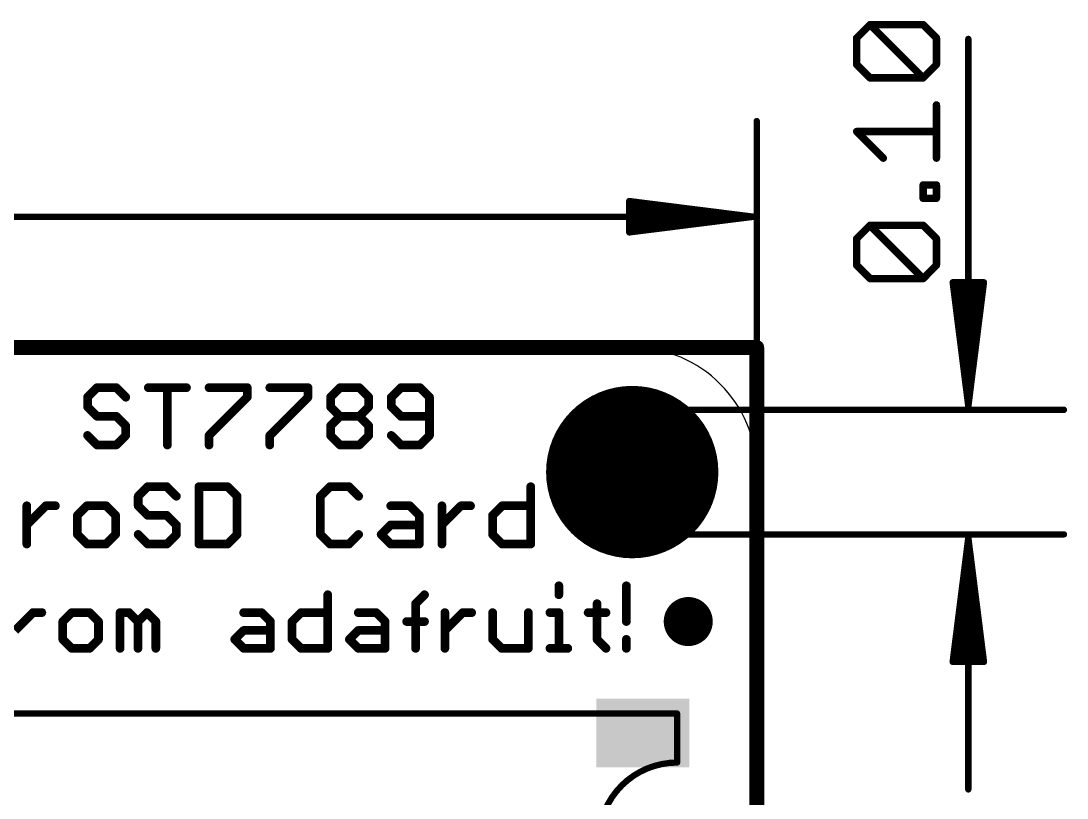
# Model space of a CAD drawing. Extents: x -8.3 to 43.2, y -5.3 to 37.1.
# Drawn here: x 21.82 to 43.16, y 21.29 to 37.14 of the extents above; entities that cross this region are included whole.
import ezdxf

# ---------------------------------------------------------------- set-up
doc = ezdxf.new("R2010")
doc.units = 0
for name, color, linetype in [('1', 12, 'CONTINUOUS'), ('16', 5, 'CONTINUOUS'), ('17', 110, 'CONTINUOUS'), ('20', 53, 'CONTINUOUS'), ('21', 40, 'CONTINUOUS'), ('47', 253, 'CONTINUOUS')]:
    doc.layers.add(name, color=color, linetype=linetype)

# ---------------------------------------------------------------- blocks, each defined once
blk = doc.blocks.new('RECT')
blk.add_solid([(-0.5, -0.5), (0.5, -0.5), (-0.5, 0.5), (0.5, 0.5)])
blk = doc.blocks.new('PIE')
at = {"const_width": 0.5}
blk.add_lwpolyline([(0, -0.25, 1), (0, 0.25, 1), (0, -0.25)], format="xyb", dxfattribs=at)
blk = doc.blocks.new('ROUNDP')
at = {"const_width": 0.5}
blk.add_lwpolyline([(0, -0.25, 1), (0, 0.25, 1), (0, -0.25)], format="xyb", dxfattribs=at)

msp = doc.modelspace()

# ---------------------------------------------------------------- linework, layer by layer
at = {"layer": '1', "const_width": 0.3048}
for points in [[(0.127, 30.48), (36.83, 30.48)], [(36.83, 30.48), (36.83, 0)]]:
    msp.add_lwpolyline(points, dxfattribs=at)
at = {"layer": '1', "const_width": 0.1524}
for points in [[(36.9062, 30.48, 1), (36.7538, 30.48)], [(36.83, 30.4038, 1), (36.83, 30.5562)]]:
    msp.add_lwpolyline(points, format="xyb", dxfattribs=at)
at = {"layer": '16', "const_width": 0.3048}
for points in [[(0.127, 30.48), (36.83, 30.48)], [(36.83, 30.48), (36.83, 0)]]:
    msp.add_lwpolyline(points, dxfattribs=at)
at = {"layer": '16', "const_width": 0.1524}
for points in [[(36.9062, 30.48, 1), (36.7538, 30.48)], [(36.83, 30.4038, 1), (36.83, 30.5562)]]:
    msp.add_lwpolyline(points, format="xyb", dxfattribs=at)
at = {"layer": '20'}
for p, q in [((34.29, 30.48), (2.54, 30.48)), ((36.83, 2.54), (36.83, 27.94))]:
    msp.add_line(p, q, dxfattribs=at)
msp.add_arc((34.29, 27.94), 2.54, 0, 90, dxfattribs=at)
at = {"layer": '21'}
for points, const_width in [([(23.3709, 29.6618), (23.176, 29.4669)], 0.1778), ([(23.7607, 29.6618), (23.3709, 29.6618)], 0.1778), ([(23.9556, 29.4669), (23.7607, 29.6618)], 0.1778), ([(24.4155, 29.6618), (25.1951, 29.6618)], 0.1778), ([(24.8053, 28.4925), (24.8053, 29.6618)], 0.1778), ([(25.6551, 29.6618), (26.4347, 29.6618)], 0.1778), ([(26.4347, 29.6618), (26.4347, 29.4669)], 0.1778), ([(26.8946, 29.6618), (27.6742, 29.6618)], 0.1778), ([(27.6742, 29.6618), (27.6742, 29.4669)], 0.1778), ([(28.1342, 29.4669), (28.3291, 29.6618)], 0.1778), ([(28.3291, 29.6618), (28.7189, 29.6618)], 0.1778), ([(28.7189, 29.6618), (28.9138, 29.4669)], 0.1778), ([(29.5687, 29.6618), (29.3738, 29.4669)], 0.1778), ([(29.9585, 29.6618), (29.5687, 29.6618)], 0.1778), ([(30.1534, 29.4669), (29.9585, 29.6618)], 0.1778), ([(23.176, 29.4669), (23.176, 29.272)], 0.1778), ([(26.4347, 29.4669), (25.6551, 28.6873)], 0.1778), ([(27.6742, 29.4669), (26.8946, 28.6873)], 0.1778), ([(28.1342, 29.272), (28.1342, 29.4669)], 0.1778), ([(28.9138, 29.4669), (28.9138, 29.272)], 0.1778), ([(29.3738, 29.4669), (29.3738, 29.272)], 0.1778), ([(30.1534, 28.6873), (30.1534, 29.4669)], 0.1778), ([(23.176, 29.272), (23.3709, 29.0771)], 0.1778), ([(28.3291, 29.0771), (28.1342, 29.272)], 0.1778), ([(28.9138, 29.272), (28.7189, 29.0771)], 0.1778), ([(29.3738, 29.272), (29.5687, 29.0771)], 0.1778), ([(23.3709, 29.0771), (23.7607, 29.0771)], 0.1778), ([(23.7607, 29.0771), (23.9556, 28.8822)], 0.1778), ([(28.1342, 28.8822), (28.3291, 29.0771)], 0.1778), ([(28.3291, 29.0771), (28.7189, 29.0771)], 0.1778), ([(28.7189, 29.0771), (28.9138, 28.8822)], 0.1778), ([(29.5687, 29.0771), (30.1534, 29.0771)], 0.1778), ([(23.9556, 28.8822), (23.9556, 28.6873)], 0.1778), ([(28.1342, 28.6873), (28.1342, 28.8822)], 0.1778), ([(28.9138, 28.8822), (28.9138, 28.6873)], 0.1778), ([(23.3709, 28.4925), (23.176, 28.6873)], 0.1778), ([(23.9556, 28.6873), (23.7607, 28.4925)], 0.1778), ([(25.6551, 28.6873), (25.6551, 28.4925)], 0.1778), ([(26.8946, 28.6873), (26.8946, 28.4925)], 0.1778), ([(28.3291, 28.4925), (28.1342, 28.6873)], 0.1778), ([(28.9138, 28.6873), (28.7189, 28.4925)], 0.1778), ([(29.3738, 28.6873), (29.5687, 28.4925)], 0.1778), ([(29.9585, 28.4925), (30.1534, 28.6873)], 0.1778), ([(23.7607, 28.4925), (23.3709, 28.4925)], 0.1778), ([(28.7189, 28.4925), (28.3291, 28.4925)], 0.1778), ([(29.5687, 28.4925), (29.9585, 28.4925)], 0.1778), ([(24.4038, 27.6425), (24.2089, 27.4476)], 0.1778), ([(24.7936, 27.6425), (24.4038, 27.6425)], 0.1778), ([(24.9885, 27.4476), (24.7936, 27.6425)], 0.1778), ([(25.4485, 27.6425), (25.4485, 26.4732)], 0.1778), ([(26.0332, 27.6425), (25.4485, 27.6425)], 0.1778), ([(26.2281, 27.4476), (26.0332, 27.6425)], 0.1778), ([(28.1225, 27.6425), (27.9276, 27.4476)], 0.1778), ([(28.5123, 27.6425), (28.1225, 27.6425)], 0.1778), ([(28.7072, 27.4476), (28.5123, 27.6425)], 0.1778), ([(32.2193, 27.6425), (32.2193, 26.4732)], 0.1778), ([(21.9364, 26.4732), (21.9364, 27.2527)], 0.1778), ([(21.9364, 26.8629), (22.3262, 27.2527)], 0.1778), ([(22.3262, 27.2527), (22.5211, 27.2527)], 0.1778), ([(23.1643, 27.2527), (22.9694, 27.0578)], 0.1778), ([(23.5541, 27.2527), (23.1643, 27.2527)], 0.1778), ([(23.749, 27.0578), (23.5541, 27.2527)], 0.1778), ([(24.2089, 27.4476), (24.2089, 27.2527)], 0.1778), ([(24.2089, 27.2527), (24.4038, 27.0578)], 0.1778), ([(26.2281, 26.668), (26.2281, 27.4476)], 0.1778), ([(27.9276, 27.4476), (27.9276, 26.668)], 0.1778), ([(29.3621, 27.2527), (29.7519, 27.2527)], 0.1778), ([(29.7519, 27.2527), (29.9468, 27.0578)], 0.1778), ([(30.4067, 26.4732), (30.4067, 27.2527)], 0.1778), ([(30.4067, 26.8629), (30.7965, 27.2527)], 0.1778), ([(30.7965, 27.2527), (30.9914, 27.2527)], 0.1778), ([(31.4397, 27.0578), (31.6346, 27.2527)], 0.1778), ([(31.6346, 27.2527), (32.2193, 27.2527)], 0.1778), ([(22.9694, 27.0578), (22.9694, 26.668)], 0.1778), ([(23.749, 26.668), (23.749, 27.0578)], 0.1778), ([(24.4038, 27.0578), (24.7936, 27.0578)], 0.1778), ([(24.7936, 27.0578), (24.9885, 26.8629)], 0.1778), ([(29.9468, 27.0578), (29.9468, 26.4732)], 0.1778), ([(31.4397, 26.668), (31.4397, 27.0578)], 0.1778), ([(24.9885, 26.8629), (24.9885, 26.668)], 0.1778), ([(29.1672, 26.668), (29.3621, 26.8629)], 0.1778), ([(29.3621, 26.8629), (29.9468, 26.8629)], 0.1778), ([(22.9694, 26.668), (23.1643, 26.4732)], 0.1778), ([(23.5541, 26.4732), (23.749, 26.668)], 0.1778), ([(24.4038, 26.4732), (24.2089, 26.668)], 0.1778), ([(24.9885, 26.668), (24.7936, 26.4732)], 0.1778), ([(26.0332, 26.4732), (26.2281, 26.668)], 0.1778), ([(27.9276, 26.668), (28.1225, 26.4732)], 0.1778), ([(28.5123, 26.4732), (28.7072, 26.668)], 0.1778), ([(29.3621, 26.4732), (29.1672, 26.668)], 0.1778), ([(31.6346, 26.4732), (31.4397, 26.668)], 0.1778), ([(23.1643, 26.4732), (23.5541, 26.4732)], 0.1778), ([(24.7936, 26.4732), (24.4038, 26.4732)], 0.1778), ([(25.4485, 26.4732), (26.0332, 26.4732)], 0.1778), ([(28.1225, 26.4732), (28.5123, 26.4732)], 0.1778), ([(29.9468, 26.4732), (29.3621, 26.4732)], 0.1778), ([(32.2193, 26.4732), (31.6346, 26.4732)], 0.1778), ([(32.7931, 25.6212), (32.7931, 25.439)], 0.1778), ([(34.1701, 25.6212), (34.1701, 24.8925)], 0.1778), ([(28.0773, 25.439), (28.0773, 24.3459)], 0.1778), ([(29.8696, 25.2568), (30.0518, 25.439)], 0.1778), ([(29.8696, 24.3459), (29.8696, 25.2568)], 0.1778), ([(33.5727, 25.2568), (33.5727, 24.5281)], 0.1778), ([(21.6965, 24.7103), (22.0609, 25.0747)], 0.1778), ([(22.0609, 25.0747), (22.2431, 25.0747)], 0.1778), ([(22.8532, 25.0747), (22.671, 24.8925)], 0.1778), ([(22.671, 24.8925), (22.671, 24.5281)], 0.1778), ([(23.2176, 25.0747), (22.8532, 25.0747)], 0.1778), ([(23.3997, 24.8925), (23.2176, 25.0747)], 0.1778), ([(23.3997, 24.5281), (23.3997, 24.8925)], 0.1778), ([(23.8404, 24.3459), (23.8404, 25.0747)], 0.1778), ([(23.8404, 25.0747), (24.0226, 25.0747)], 0.1778), ([(24.0226, 25.0747), (24.2048, 24.8925)], 0.1778), ([(24.2048, 24.8925), (24.387, 25.0747)], 0.1778), ([(24.2048, 24.8925), (24.2048, 24.3459)], 0.1778), ([(24.387, 25.0747), (24.5691, 24.8925)], 0.1778), ([(24.5691, 24.8925), (24.5691, 24.3459)], 0.1778), ([(26.3614, 25.0747), (26.7258, 25.0747)], 0.1778), ([(26.7258, 25.0747), (26.9079, 24.8925)], 0.1778), ([(26.9079, 24.8925), (26.9079, 24.3459)], 0.1778), ([(27.3486, 24.8925), (27.5308, 25.0747)], 0.1778), ([(27.3486, 24.5281), (27.3486, 24.8925)], 0.1778), ([(27.5308, 25.0747), (28.0773, 25.0747)], 0.1778), ([(28.7002, 25.0747), (29.0645, 25.0747)], 0.1778), ([(29.0645, 25.0747), (29.2467, 24.8925)], 0.1778), ([(29.2467, 24.8925), (29.2467, 24.3459)], 0.1778), ([(29.6874, 24.8925), (30.0518, 24.8925)], 0.1778), ([(30.467, 24.3459), (30.467, 25.0747)], 0.1778), ([(30.467, 24.7103), (30.8313, 25.0747)], 0.1778), ([(30.8313, 25.0747), (31.0135, 25.0747)], 0.1778), ([(31.4415, 25.0747), (31.4415, 24.5281)], 0.1778), ([(32.1702, 24.3459), (32.1702, 25.0747)], 0.1778), ([(32.6109, 25.0747), (32.7931, 25.0747)], 0.1778), ([(32.7931, 25.0747), (32.7931, 24.3459)], 0.1778), ([(33.3905, 25.0747), (33.7548, 25.0747)], 0.1778), ([(26.1792, 24.5281), (26.3614, 24.7103)], 0.1778), ([(26.3614, 24.7103), (26.9079, 24.7103)], 0.1778), ([(28.518, 24.5281), (28.7002, 24.7103)], 0.1778), ([(28.7002, 24.7103), (29.2467, 24.7103)], 0.1778), ([(22.671, 24.5281), (22.8532, 24.3459)], 0.1778), ([(23.2176, 24.3459), (23.3997, 24.5281)], 0.1778), ([(26.3614, 24.3459), (26.1792, 24.5281)], 0.1778), ([(27.5308, 24.3459), (27.3486, 24.5281)], 0.1778), ([(28.7002, 24.3459), (28.518, 24.5281)], 0.1778), ([(31.4415, 24.5281), (31.6237, 24.3459)], 0.1778), ([(33.5727, 24.5281), (33.7548, 24.3459)], 0.1778), ([(34.1701, 24.5281), (34.1701, 24.3459)], 0.1778), ([(22.8532, 24.3459), (23.2176, 24.3459)], 0.1778), ([(26.9079, 24.3459), (26.3614, 24.3459)], 0.1778), ([(28.0773, 24.3459), (27.5308, 24.3459)], 0.1778), ([(29.2467, 24.3459), (28.7002, 24.3459)], 0.1778), ([(31.6237, 24.3459), (32.1702, 24.3459)], 0.1778), ([(32.6109, 24.3459), (32.9752, 24.3459)], 0.1778), ([(35.206, 23.017), (20.106, 23.017)], 0.127), ([(35.206, 22.017), (35.206, 23.017)], 0.127)]:
    msp.add_lwpolyline(points, dxfattribs=dict(at, const_width=const_width))
for points, const_width in [([(23.3709, 29.7063, 1), (23.3709, 29.6174)], 0.0889), ([(23.4023, 29.6304, 1), (23.3394, 29.6933)], 0.0889), ([(23.7921, 29.6933, 1), (23.7292, 29.6304)], 0.0889), ([(23.7607, 29.6174, 1), (23.7607, 29.7063)], 0.0889), ([(24.4155, 29.7063, 1), (24.4155, 29.6174)], 0.0889), ([(24.8498, 29.6618, 1), (24.7609, 29.6618)], 0.0889), ([(25.1951, 29.6174, 1), (25.1951, 29.7063)], 0.0889), ([(25.6551, 29.7063, 1), (25.6551, 29.6174)], 0.0889), ([(26.4791, 29.6618, 1), (26.3902, 29.6618)], 0.0889), ([(26.4347, 29.6174, 1), (26.4347, 29.7063)], 0.0889), ([(26.8946, 29.7063, 1), (26.8946, 29.6174)], 0.0889), ([(27.7187, 29.6618, 1), (27.6298, 29.6618)], 0.0889), ([(27.6742, 29.6174, 1), (27.6742, 29.7063)], 0.0889), ([(28.3291, 29.7063, 1), (28.3291, 29.6174)], 0.0889), ([(28.3605, 29.6304, 1), (28.2977, 29.6933)], 0.0889), ([(28.7503, 29.6933, 1), (28.6875, 29.6304)], 0.0889), ([(28.7189, 29.6174, 1), (28.7189, 29.7063)], 0.0889), ([(29.5687, 29.7063, 1), (29.5687, 29.6174)], 0.0889), ([(29.6001, 29.6304, 1), (29.5372, 29.6933)], 0.0889), ([(29.9899, 29.6933, 1), (29.927, 29.6304)], 0.0889), ([(29.9585, 29.6174, 1), (29.9585, 29.7063)], 0.0889), ([(23.2204, 29.4669, 1), (23.1315, 29.4669)], 0.0889), ([(23.1445, 29.4984, 1), (23.2074, 29.4355)], 0.0889), ([(23.9241, 29.4355, 1), (23.987, 29.4984)], 0.0889), ([(26.3902, 29.4669, 1), (26.4791, 29.4669)], 0.0889), ([(26.4661, 29.4355, 1), (26.4032, 29.4984)], 0.0889), ([(27.6298, 29.4669, 1), (27.7187, 29.4669)], 0.0889), ([(27.7057, 29.4355, 1), (27.6428, 29.4984)], 0.0889), ([(28.1028, 29.4984, 1), (28.1656, 29.4355)], 0.0889), ([(28.1787, 29.4669, 1), (28.0898, 29.4669)], 0.0889), ([(28.9583, 29.4669, 1), (28.8694, 29.4669)], 0.0889), ([(28.8824, 29.4355, 1), (28.9452, 29.4984)], 0.0889), ([(29.3423, 29.4984, 1), (29.4052, 29.4355)], 0.0889), ([(29.4182, 29.4669, 1), (29.3293, 29.4669)], 0.0889), ([(30.1978, 29.4669, 1), (30.1089, 29.4669)], 0.0889), ([(30.1219, 29.4355, 1), (30.1848, 29.4984)], 0.0889), ([(23.2074, 29.3035, 1), (23.1445, 29.2406)], 0.0889), ([(23.1315, 29.272, 1), (23.2204, 29.272)], 0.0889), ([(28.1656, 29.3035, 1), (28.1028, 29.2406)], 0.0889), ([(28.0898, 29.272, 1), (28.1787, 29.272)], 0.0889), ([(28.8694, 29.272, 1), (28.9583, 29.272)], 0.0889), ([(28.9452, 29.2406, 1), (28.8824, 29.3035)], 0.0889), ([(29.4052, 29.3035, 1), (29.3423, 29.2406)], 0.0889), ([(29.3293, 29.272, 1), (29.4182, 29.272)], 0.0889), ([(23.3709, 29.1216, 1), (23.3709, 29.0327)], 0.0889), ([(23.3394, 29.0457, 1), (23.4023, 29.1086)], 0.0889), ([(23.7921, 29.1086, 1), (23.7292, 29.0457)], 0.0889), ([(23.7607, 29.0327, 1), (23.7607, 29.1216)], 0.0889), ([(28.3291, 29.1216, 1), (28.3291, 29.0327)], 0.0889), ([(28.3605, 29.0457, 1), (28.2977, 29.1086)], 0.0889), ([(28.2977, 29.0457, 1), (28.3605, 29.1086)], 0.0889), ([(28.7503, 29.1086, 1), (28.6875, 29.0457)], 0.0889), ([(28.6875, 29.1086, 1), (28.7503, 29.0457)], 0.0889), ([(28.7189, 29.0327, 1), (28.7189, 29.1216)], 0.0889), ([(29.5687, 29.1216, 1), (29.5687, 29.0327)], 0.0889), ([(29.5372, 29.0457, 1), (29.6001, 29.1086)], 0.0889), ([(30.1534, 29.0327, 1), (30.1534, 29.1216)], 0.0889), ([(24, 28.8822, 1), (23.9111, 28.8822)], 0.0889), ([(23.9241, 28.8508, 1), (23.987, 28.9137)], 0.0889), ([(28.1028, 28.9137, 1), (28.1656, 28.8508)], 0.0889), ([(28.1787, 28.8822, 1), (28.0898, 28.8822)], 0.0889), ([(28.9583, 28.8822, 1), (28.8694, 28.8822)], 0.0889), ([(28.8824, 28.8508, 1), (28.9452, 28.9137)], 0.0889), ([(23.2074, 28.7188, 1), (23.1445, 28.6559)], 0.0889), ([(23.9111, 28.6873, 1), (24, 28.6873)], 0.0889), ([(23.987, 28.6559, 1), (23.9241, 28.7188)], 0.0889), ([(25.6236, 28.7188, 1), (25.6865, 28.6559)], 0.0889), ([(25.6995, 28.6873, 1), (25.6106, 28.6873)], 0.0889), ([(26.9391, 28.6873, 1), (26.8502, 28.6873)], 0.0889), ([(26.8632, 28.7188, 1), (26.9261, 28.6559)], 0.0889), ([(28.1656, 28.7188, 1), (28.1028, 28.6559)], 0.0889), ([(28.0898, 28.6873, 1), (28.1787, 28.6873)], 0.0889), ([(28.8694, 28.6873, 1), (28.9583, 28.6873)], 0.0889), ([(28.9452, 28.6559, 1), (28.8824, 28.7188)], 0.0889), ([(29.4052, 28.7188, 1), (29.3423, 28.6559)], 0.0889), ([(30.1089, 28.6873, 1), (30.1978, 28.6873)], 0.0889), ([(30.1848, 28.6559, 1), (30.1219, 28.7188)], 0.0889), ([(23.3709, 28.5369, 1), (23.3709, 28.448)], 0.0889), ([(23.3394, 28.461, 1), (23.4023, 28.5239)], 0.0889), ([(23.7292, 28.5239, 1), (23.7921, 28.461)], 0.0889), ([(23.7607, 28.448, 1), (23.7607, 28.5369)], 0.0889), ([(24.7609, 28.4925, 1), (24.8498, 28.4925)], 0.0889), ([(25.6106, 28.4925, 1), (25.6995, 28.4925)], 0.0889), ([(26.8502, 28.4925, 1), (26.9391, 28.4925)], 0.0889), ([(28.3291, 28.5369, 1), (28.3291, 28.448)], 0.0889), ([(28.2977, 28.461, 1), (28.3605, 28.5239)], 0.0889), ([(28.6875, 28.5239, 1), (28.7503, 28.461)], 0.0889), ([(28.7189, 28.448, 1), (28.7189, 28.5369)], 0.0889), ([(29.5687, 28.5369, 1), (29.5687, 28.448)], 0.0889), ([(29.5372, 28.461, 1), (29.6001, 28.5239)], 0.0889), ([(29.927, 28.5239, 1), (29.9899, 28.461)], 0.0889), ([(29.9585, 28.448, 1), (29.9585, 28.5369)], 0.0889), ([(24.4038, 27.687, 1), (24.4038, 27.5981)], 0.0889), ([(24.4352, 27.6111, 1), (24.3724, 27.674)], 0.0889), ([(24.825, 27.674, 1), (24.7622, 27.6111)], 0.0889), ([(24.7936, 27.5981, 1), (24.7936, 27.687)], 0.0889), ([(25.4485, 27.687, 1), (25.4485, 27.5981)], 0.0889), ([(25.4929, 27.6425, 1), (25.404, 27.6425)], 0.0889), ([(26.0646, 27.674, 1), (26.0018, 27.6111)], 0.0889), ([(26.0332, 27.5981, 1), (26.0332, 27.687)], 0.0889), ([(28.1225, 27.687, 1), (28.1225, 27.5981)], 0.0889), ([(28.1539, 27.6111, 1), (28.0911, 27.674)], 0.0889), ([(28.5437, 27.674, 1), (28.4809, 27.6111)], 0.0889), ([(28.5123, 27.5981, 1), (28.5123, 27.687)], 0.0889), ([(32.2638, 27.6425, 1), (32.1749, 27.6425)], 0.0889), ([(21.9808, 27.2527, 1), (21.8919, 27.2527)], 0.0889), ([(22.3262, 27.2972, 1), (22.3262, 27.2083)], 0.0889), ([(22.3576, 27.2213, 1), (22.2948, 27.2842)], 0.0889), ([(22.5211, 27.2083, 1), (22.5211, 27.2972)], 0.0889), ([(23.1643, 27.2972, 1), (23.1643, 27.2083)], 0.0889), ([(23.1957, 27.2213, 1), (23.1328, 27.2842)], 0.0889), ([(23.5855, 27.2842, 1), (23.5226, 27.2213)], 0.0889), ([(23.5541, 27.2083, 1), (23.5541, 27.2972)], 0.0889), ([(24.1775, 27.4791, 1), (24.2404, 27.4162)], 0.0889), ([(24.2404, 27.2842, 1), (24.1775, 27.2213)], 0.0889), ([(24.2534, 27.4476, 1), (24.1645, 27.4476)], 0.0889), ([(24.9571, 27.4162, 1), (25.0199, 27.4791)], 0.0889), ([(26.2725, 27.4476, 1), (26.1836, 27.4476)], 0.0889), ([(26.1967, 27.4162, 1), (26.2595, 27.4791)], 0.0889), ([(27.9721, 27.4476, 1), (27.8832, 27.4476)], 0.0889), ([(27.8962, 27.4791, 1), (27.959, 27.4162)], 0.0889), ([(28.6758, 27.4162, 1), (28.7386, 27.4791)], 0.0889), ([(29.3621, 27.2972, 1), (29.3621, 27.2083)], 0.0889), ([(29.7833, 27.2842, 1), (29.7204, 27.2213)], 0.0889), ([(29.7519, 27.2083, 1), (29.7519, 27.2972)], 0.0889), ([(30.4512, 27.2527, 1), (30.3623, 27.2527)], 0.0889), ([(30.7965, 27.2972, 1), (30.7965, 27.2083)], 0.0889), ([(30.828, 27.2213, 1), (30.7651, 27.2842)], 0.0889), ([(30.9914, 27.2083, 1), (30.9914, 27.2972)], 0.0889), ([(31.6346, 27.2972, 1), (31.6346, 27.2083)], 0.0889), ([(31.666, 27.2213, 1), (31.6032, 27.2842)], 0.0889), ([(32.2193, 27.2083, 1), (32.2193, 27.2972)], 0.0889), ([(23.0138, 27.0578, 1), (22.9249, 27.0578)], 0.0889), ([(22.9379, 27.0893, 1), (23.0008, 27.0264)], 0.0889), ([(23.7934, 27.0578, 1), (23.7045, 27.0578)], 0.0889), ([(23.7175, 27.0264, 1), (23.7804, 27.0893)], 0.0889), ([(24.1645, 27.2527, 1), (24.2534, 27.2527)], 0.0889), ([(24.4038, 27.1023, 1), (24.4038, 27.0134)], 0.0889), ([(24.3724, 27.0264, 1), (24.4352, 27.0893)], 0.0889), ([(24.825, 27.0893, 1), (24.7622, 27.0264)], 0.0889), ([(24.7936, 27.0134, 1), (24.7936, 27.1023)], 0.0889), ([(29.9912, 27.0578, 1), (29.9023, 27.0578)], 0.0889), ([(29.9153, 27.0264, 1), (29.9782, 27.0893)], 0.0889), ([(31.4842, 27.0578, 1), (31.3953, 27.0578)], 0.0889), ([(31.4083, 27.0893, 1), (31.4711, 27.0264)], 0.0889), ([(21.905, 26.8944, 1), (21.9678, 26.8315)], 0.0889), ([(25.033, 26.8629, 1), (24.9441, 26.8629)], 0.0889), ([(24.9571, 26.8315, 1), (25.0199, 26.8944)], 0.0889), ([(29.3621, 26.9074, 1), (29.3621, 26.8185)], 0.0889), ([(29.3935, 26.8315, 1), (29.3306, 26.8944)], 0.0889), ([(29.9468, 26.8185, 1), (29.9468, 26.9074)], 0.0889), ([(30.3753, 26.8944, 1), (30.4382, 26.8315)], 0.0889), ([(23.0008, 26.6995, 1), (22.9379, 26.6366)], 0.0889), ([(22.9249, 26.668, 1), (23.0138, 26.668)], 0.0889), ([(23.7045, 26.668, 1), (23.7934, 26.668)], 0.0889), ([(23.7804, 26.6366, 1), (23.7175, 26.6995)], 0.0889), ([(24.2404, 26.6995, 1), (24.1775, 26.6366)], 0.0889), ([(24.9441, 26.668, 1), (25.033, 26.668)], 0.0889), ([(25.0199, 26.6366, 1), (24.9571, 26.6995)], 0.0889), ([(26.1836, 26.668, 1), (26.2725, 26.668)], 0.0889), ([(26.2595, 26.6366, 1), (26.1967, 26.6995)], 0.0889), ([(27.959, 26.6995, 1), (27.8962, 26.6366)], 0.0889), ([(27.8832, 26.668, 1), (27.9721, 26.668)], 0.0889), ([(28.7386, 26.6366, 1), (28.6758, 26.6995)], 0.0889), ([(29.1986, 26.6995, 1), (29.1357, 26.6366)], 0.0889), ([(29.1357, 26.6995, 1), (29.1986, 26.6366)], 0.0889), ([(31.4711, 26.6995, 1), (31.4083, 26.6366)], 0.0889), ([(31.3953, 26.668, 1), (31.4842, 26.668)], 0.0889), ([(21.8919, 26.4732, 1), (21.9808, 26.4732)], 0.0889), ([(23.1643, 26.5176, 1), (23.1643, 26.4287)], 0.0889), ([(23.1328, 26.4417, 1), (23.1957, 26.5046)], 0.0889), ([(23.5226, 26.5046, 1), (23.5855, 26.4417)], 0.0889), ([(23.5541, 26.4287, 1), (23.5541, 26.5176)], 0.0889), ([(24.4038, 26.5176, 1), (24.4038, 26.4287)], 0.0889), ([(24.3724, 26.4417, 1), (24.4352, 26.5046)], 0.0889), ([(24.7622, 26.5046, 1), (24.825, 26.4417)], 0.0889), ([(24.7936, 26.4287, 1), (24.7936, 26.5176)], 0.0889), ([(25.4485, 26.5176, 1), (25.4485, 26.4287)], 0.0889), ([(25.404, 26.4732, 1), (25.4929, 26.4732)], 0.0889), ([(26.0018, 26.5046, 1), (26.0646, 26.4417)], 0.0889), ([(26.0332, 26.4287, 1), (26.0332, 26.5176)], 0.0889), ([(28.1225, 26.5176, 1), (28.1225, 26.4287)], 0.0889), ([(28.0911, 26.4417, 1), (28.1539, 26.5046)], 0.0889), ([(28.4809, 26.5046, 1), (28.5437, 26.4417)], 0.0889), ([(28.5123, 26.4287, 1), (28.5123, 26.5176)], 0.0889), ([(29.3621, 26.5176, 1), (29.3621, 26.4287)], 0.0889), ([(29.3306, 26.4417, 1), (29.3935, 26.5046)], 0.0889), ([(29.9023, 26.4732, 1), (29.9912, 26.4732)], 0.0889), ([(29.9468, 26.4287, 1), (29.9468, 26.5176)], 0.0889), ([(30.3623, 26.4732, 1), (30.4512, 26.4732)], 0.0889), ([(31.6346, 26.5176, 1), (31.6346, 26.4287)], 0.0889), ([(31.6032, 26.4417, 1), (31.666, 26.5046)], 0.0889), ([(32.1749, 26.4732, 1), (32.2638, 26.4732)], 0.0889), ([(32.2193, 26.4287, 1), (32.2193, 26.5176)], 0.0889), ([(32.8375, 25.6212, 1), (32.7486, 25.6212)], 0.0889), ([(34.2145, 25.6212, 1), (34.1256, 25.6212)], 0.0889), ([(28.1218, 25.439, 1), (28.0329, 25.439)], 0.0889), ([(30.0832, 25.4076, 1), (30.0203, 25.4705)], 0.0889), ([(32.7486, 25.439, 1), (32.8375, 25.439)], 0.0889), ([(29.914, 25.2568, 1), (29.8251, 25.2568)], 0.0889), ([(29.8381, 25.2883, 1), (29.901, 25.2254)], 0.0889), ([(33.6171, 25.2568, 1), (33.5282, 25.2568)], 0.0889), ([(22.0609, 25.1191, 1), (22.0609, 25.0302)], 0.0889), ([(22.0923, 25.0432, 1), (22.0294, 25.1061)], 0.0889), ([(22.2431, 25.0302, 1), (22.2431, 25.1191)], 0.0889), ([(22.7154, 24.8925, 1), (22.6265, 24.8925)], 0.0889), ([(22.8532, 25.1191, 1), (22.8532, 25.0302)], 0.0889), ([(22.8846, 25.0432, 1), (22.8218, 25.1061)], 0.0889), ([(23.249, 25.1061, 1), (23.1861, 25.0432)], 0.0889), ([(23.2176, 25.0302, 1), (23.2176, 25.1191)], 0.0889), ([(23.4442, 24.8925, 1), (23.3553, 24.8925)], 0.0889), ([(23.8848, 25.0747, 1), (23.7959, 25.0747)], 0.0889), ([(23.8404, 25.1191, 1), (23.8404, 25.0302)], 0.0889), ([(24.054, 25.1061, 1), (23.9911, 25.0432)], 0.0889), ([(24.0226, 25.0302, 1), (24.0226, 25.1191)], 0.0889), ([(24.2492, 24.8925, 1), (24.1603, 24.8925)], 0.0889), ([(24.4184, 25.1061, 1), (24.3555, 25.0432)], 0.0889), ([(24.4184, 25.0432, 1), (24.3555, 25.1061)], 0.0889), ([(24.6136, 24.8925, 1), (24.5247, 24.8925)], 0.0889), ([(26.3614, 25.1191, 1), (26.3614, 25.0302)], 0.0889), ([(26.7572, 25.1061, 1), (26.6943, 25.0432)], 0.0889), ([(26.7258, 25.0302, 1), (26.7258, 25.1191)], 0.0889), ([(26.9524, 24.8925, 1), (26.8635, 24.8925)], 0.0889), ([(27.393, 24.8925, 1), (27.3041, 24.8925)], 0.0889), ([(27.5308, 25.1191, 1), (27.5308, 25.0302)], 0.0889), ([(27.5622, 25.0432, 1), (27.4993, 25.1061)], 0.0889), ([(28.0773, 25.0302, 1), (28.0773, 25.1191)], 0.0889), ([(28.7002, 25.1191, 1), (28.7002, 25.0302)], 0.0889), ([(29.096, 25.1061, 1), (29.0331, 25.0432)], 0.0889), ([(29.0645, 25.0302, 1), (29.0645, 25.1191)], 0.0889), ([(29.2912, 24.8925, 1), (29.2023, 24.8925)], 0.0889), ([(29.6874, 24.9369, 1), (29.6874, 24.848)], 0.0889), ([(30.0518, 24.848, 1), (30.0518, 24.9369)], 0.0889), ([(30.5114, 25.0747, 1), (30.4225, 25.0747)], 0.0889), ([(30.8313, 25.1191, 1), (30.8313, 25.0302)], 0.0889), ([(30.8628, 25.0432, 1), (30.7999, 25.1061)], 0.0889), ([(31.0135, 25.0302, 1), (31.0135, 25.1191)], 0.0889), ([(31.4859, 25.0747, 1), (31.397, 25.0747)], 0.0889), ([(32.2147, 25.0747, 1), (32.1258, 25.0747)], 0.0889), ([(32.6109, 25.1191, 1), (32.6109, 25.0302)], 0.0889), ([(32.8375, 25.0747, 1), (32.7486, 25.0747)], 0.0889), ([(32.7931, 25.0302, 1), (32.7931, 25.1191)], 0.0889), ([(33.3905, 25.1191, 1), (33.3905, 25.0302)], 0.0889), ([(33.7548, 25.0302, 1), (33.7548, 25.1191)], 0.0889), ([(22.6396, 24.9239, 1), (22.7024, 24.861)], 0.0889), ([(23.3683, 24.861, 1), (23.4312, 24.9239)], 0.0889), ([(24.1733, 24.9239, 1), (24.2362, 24.861)], 0.0889), ([(24.1733, 24.861, 1), (24.2362, 24.9239)], 0.0889), ([(24.5377, 24.861, 1), (24.6006, 24.9239)], 0.0889), ([(26.3614, 24.7547, 1), (26.3614, 24.6658)], 0.0889), ([(26.3928, 24.6788, 1), (26.3299, 24.7417)], 0.0889), ([(26.8765, 24.861, 1), (26.9394, 24.9239)], 0.0889), ([(26.9079, 24.6658, 1), (26.9079, 24.7547)], 0.0889), ([(27.3172, 24.9239, 1), (27.38, 24.861)], 0.0889), ([(28.7002, 24.7547, 1), (28.7002, 24.6658)], 0.0889), ([(28.7316, 24.6788, 1), (28.6687, 24.7417)], 0.0889), ([(29.2153, 24.861, 1), (29.2782, 24.9239)], 0.0889), ([(29.2467, 24.6658, 1), (29.2467, 24.7547)], 0.0889), ([(30.4355, 24.7417, 1), (30.4984, 24.6788)], 0.0889), ([(34.1256, 24.8925, 1), (34.2145, 24.8925)], 0.0889), ([(22.6265, 24.5281, 1), (22.7154, 24.5281)], 0.0889), ([(22.7024, 24.5595, 1), (22.6396, 24.4967)], 0.0889), ([(23.3553, 24.5281, 1), (23.4442, 24.5281)], 0.0889), ([(23.4312, 24.4967, 1), (23.3683, 24.5595)], 0.0889), ([(26.2106, 24.5595, 1), (26.1478, 24.4967)], 0.0889), ([(26.1478, 24.5595, 1), (26.2106, 24.4967)], 0.0889), ([(27.3041, 24.5281, 1), (27.393, 24.5281)], 0.0889), ([(27.38, 24.5595, 1), (27.3172, 24.4967)], 0.0889), ([(28.5494, 24.5595, 1), (28.4865, 24.4967)], 0.0889), ([(28.4865, 24.5595, 1), (28.5494, 24.4967)], 0.0889), ([(31.397, 24.5281, 1), (31.4859, 24.5281)], 0.0889), ([(31.4729, 24.5595, 1), (31.41, 24.4967)], 0.0889), ([(33.6041, 24.5595, 1), (33.5412, 24.4967)], 0.0889), ([(33.5282, 24.5281, 1), (33.6171, 24.5281)], 0.0889), ([(34.2145, 24.5281, 1), (34.1256, 24.5281)], 0.0889), ([(22.8532, 24.3904, 1), (22.8532, 24.3014)], 0.0889), ([(22.8218, 24.3145, 1), (22.8846, 24.3773)], 0.0889), ([(23.1861, 24.3773, 1), (23.249, 24.3145)], 0.0889), ([(23.2176, 24.3014, 1), (23.2176, 24.3904)], 0.0889), ([(23.7959, 24.3459, 1), (23.8848, 24.3459)], 0.0889), ([(24.1603, 24.3459, 1), (24.2492, 24.3459)], 0.0889), ([(24.5247, 24.3459, 1), (24.6136, 24.3459)], 0.0889), ([(26.3614, 24.3904, 1), (26.3614, 24.3014)], 0.0889), ([(26.3299, 24.3145, 1), (26.3928, 24.3773)], 0.0889), ([(26.8635, 24.3459, 1), (26.9524, 24.3459)], 0.0889), ([(26.9079, 24.3014, 1), (26.9079, 24.3904)], 0.0889), ([(27.5308, 24.3904, 1), (27.5308, 24.3014)], 0.0889), ([(27.4993, 24.3145, 1), (27.5622, 24.3773)], 0.0889), ([(28.0329, 24.3459, 1), (28.1218, 24.3459)], 0.0889), ([(28.0773, 24.3014, 1), (28.0773, 24.3904)], 0.0889), ([(28.7002, 24.3904, 1), (28.7002, 24.3014)], 0.0889), ([(28.6687, 24.3145, 1), (28.7316, 24.3773)], 0.0889), ([(29.2023, 24.3459, 1), (29.2912, 24.3459)], 0.0889), ([(29.2467, 24.3014, 1), (29.2467, 24.3904)], 0.0889), ([(29.8251, 24.3459, 1), (29.914, 24.3459)], 0.0889), ([(30.4225, 24.3459, 1), (30.5114, 24.3459)], 0.0889), ([(31.6237, 24.3904, 1), (31.6237, 24.3014)], 0.0889), ([(31.5922, 24.3145, 1), (31.6551, 24.3773)], 0.0889), ([(32.1258, 24.3459, 1), (32.2147, 24.3459)], 0.0889), ([(32.1702, 24.3014, 1), (32.1702, 24.3904)], 0.0889), ([(32.6109, 24.3904, 1), (32.6109, 24.3014)], 0.0889), ([(32.7486, 24.3459, 1), (32.8375, 24.3459)], 0.0889), ([(32.9752, 24.3014, 1), (32.9752, 24.3904)], 0.0889), ([(33.7234, 24.3145, 1), (33.7863, 24.3773)], 0.0889), ([(34.1256, 24.3459, 1), (34.2145, 24.3459)], 0.0889), ([(35.2378, 23.017, 1), (35.1743, 23.017)], 0.0635), ([(35.206, 22.9853, 1), (35.206, 23.0487)], 0.0635), ([(35.206, 22.017, 0.4142), (33.606, 20.417)], 0.127), ([(35.1743, 22.017, 1), (35.2378, 22.017)], 0.0635), ([(35.206, 21.9853, 1), (35.206, 22.0487)], 0.0635)]:
    msp.add_lwpolyline(points, format="xyb", dxfattribs=dict(at, const_width=const_width))
at = {"layer": '47'}
for points, const_width in [([(38.8703, 36.7926), (39.1415, 37.0637)], 0.1524), ([(39.1415, 37.0637), (40.2261, 37.0637)], 0.1524), ([(40.2261, 35.9791), (39.1415, 37.0637)], 0.1524), ([(40.2261, 37.0637), (40.4973, 36.7926)], 0.1524), ([(38.8703, 36.2503), (38.8703, 36.7926)], 0.1524), ([(40.4973, 36.7926), (40.4973, 36.2503)], 0.1524), ([(41.148, 29.275), (41.148, 36.7728)], 0.13), ([(39.1415, 35.9791), (38.8703, 36.2503)], 0.1524), ([(40.4973, 36.2503), (40.2261, 35.9791)], 0.1524), ([(40.2261, 35.9791), (39.1415, 35.9791)], 0.1524), ([(40.4973, 34.3419), (40.4973, 35.4266)], 0.1524), ([(36.83, 27.94), (36.83, 35.097)], 0.13), ([(39.4126, 34.3419), (38.8703, 34.8843)], 0.1524), ([(38.8703, 34.8843), (40.4973, 34.8843)], 0.1524), ([(40.2261, 33.5234), (40.2261, 33.7945)], 0.1524), ([(40.2261, 33.7945), (40.4973, 33.7945)], 0.1524), ([(40.4973, 33.7945), (40.4973, 33.5234)], 0.1524), ([(36.765, 33.147), (34.23, 33.4662)], 0.13), ([(34.23, 33.4662), (34.23, 32.8278)], 0.13), ([(40.4973, 33.5234), (40.2261, 33.5234)], 0.1524), ([(36.765, 33.147), (34.23, 33.407)], 0.13), ([(36.765, 33.147), (34.23, 33.277)], 0.13), ([(0.065, 33.147), (36.765, 33.147)], 0.13), ([(34.23, 32.8278), (36.765, 33.147)], 0.13), ([(34.23, 33.017), (36.765, 33.147)], 0.13), ([(34.23, 32.887), (36.765, 33.147)], 0.13), ([(38.8703, 32.6997), (39.1415, 32.9709)], 0.1524), ([(39.1415, 32.9709), (40.2261, 32.9709)], 0.1524), ([(40.2261, 31.8862), (39.1415, 32.9709)], 0.1524), ([(40.2261, 32.9709), (40.4973, 32.6997)], 0.1524), ([(38.8703, 32.1574), (38.8703, 32.6997)], 0.1524), ([(40.4973, 32.6997), (40.4973, 32.1574)], 0.1524), ([(39.1415, 31.8862), (38.8703, 32.1574)], 0.1524), ([(40.4973, 32.1574), (40.2261, 31.8862)], 0.1524), ([(40.2261, 31.8862), (39.1415, 31.8862)], 0.1524), ([(41.148, 29.275), (40.8288, 31.81)], 0.13), ([(40.8288, 31.81), (41.4672, 31.81)], 0.13), ([(41.148, 29.275), (40.888, 31.81)], 0.13), ([(41.148, 29.275), (41.018, 31.81)], 0.13), ([(41.4672, 31.81), (41.148, 29.275)], 0.13), ([(41.278, 31.81), (41.148, 29.275)], 0.13), ([(41.408, 31.81), (41.148, 29.275)], 0.13), ([(34.29, 29.21), (43.098, 29.21)], 0.13), ([(34.29, 26.67), (43.098, 26.67)], 0.13), ([(41.148, 26.605), (40.8288, 24.07)], 0.13), ([(41.148, 26.605), (40.888, 24.07)], 0.13), ([(41.148, 26.605), (41.018, 24.07)], 0.13), ([(41.148, 26.605), (41.148, 21.47)], 0.13), ([(41.4672, 24.07), (41.148, 26.605)], 0.13), ([(41.278, 24.07), (41.148, 26.605)], 0.13), ([(41.408, 24.07), (41.148, 26.605)], 0.13), ([(40.8288, 24.07), (41.4672, 24.07)], 0.13)]:
    msp.add_lwpolyline(points, dxfattribs=dict(at, const_width=const_width))
for points, const_width in [([(39.1684, 37.0907, 1), (39.1145, 37.0368)], 0.0762), ([(39.1415, 37.1018, 1), (39.1415, 37.0256)], 0.0762), ([(39.1684, 37.0368, 1), (39.1145, 37.0907)], 0.0762), ([(40.2531, 37.0907, 1), (40.1992, 37.0368)], 0.0762), ([(40.2261, 37.0256, 1), (40.2261, 37.1018)], 0.0762), ([(38.9084, 36.7926, 1), (38.8322, 36.7926)], 0.0762), ([(38.8434, 36.8195, 1), (38.8973, 36.7656)], 0.0762), ([(40.5354, 36.7926, 1), (40.4592, 36.7926)], 0.0762), ([(40.4704, 36.7656, 1), (40.5242, 36.8195)], 0.0762), ([(41.1805, 36.7728, 1), (41.1155, 36.7728)], 0.065), ([(38.8973, 36.2772, 1), (38.8434, 36.2233)], 0.0762), ([(40.5242, 36.2233, 1), (40.4704, 36.2772)], 0.0762), ([(38.8322, 36.2503, 1), (38.9084, 36.2503)], 0.0762), ([(40.4592, 36.2503, 1), (40.5354, 36.2503)], 0.0762), ([(39.1415, 36.0172, 1), (39.1415, 35.941)], 0.0762), ([(39.1145, 35.9521, 1), (39.1684, 36.006)], 0.0762), ([(40.1992, 36.006, 1), (40.2531, 35.9521)], 0.0762), ([(40.1992, 35.9521, 1), (40.2531, 36.006)], 0.0762), ([(40.2261, 35.941, 1), (40.2261, 36.0172)], 0.0762), ([(40.5354, 35.4266, 1), (40.4592, 35.4266)], 0.0762), ([(36.8625, 35.097, 1), (36.7975, 35.097)], 0.065), ([(38.8973, 34.9112, 1), (38.8434, 34.8573)], 0.0762), ([(38.8703, 34.9224, 1), (38.8703, 34.8462)], 0.0762), ([(40.4973, 34.8462, 1), (40.4973, 34.9224)], 0.0762), ([(39.3857, 34.315, 1), (39.4396, 34.3689)], 0.0762), ([(40.4592, 34.3419, 1), (40.5354, 34.3419)], 0.0762), ([(40.2642, 33.7945, 1), (40.188, 33.7945)], 0.0762), ([(40.2261, 33.8326, 1), (40.2261, 33.7564)], 0.0762), ([(40.5354, 33.7945, 1), (40.4592, 33.7945)], 0.0762), ([(40.4973, 33.7564, 1), (40.4973, 33.8326)], 0.0762), ([(34.2341, 33.4985, 1), (34.2259, 33.434)], 0.065), ([(34.2625, 33.4662, 1), (34.1975, 33.4662)], 0.065), ([(40.2261, 33.5615, 1), (40.2261, 33.4853)], 0.0762), ([(40.188, 33.5234, 1), (40.2642, 33.5234)], 0.0762), ([(40.4592, 33.5234, 1), (40.5354, 33.5234)], 0.0762), ([(40.4973, 33.4853, 1), (40.4973, 33.5615)], 0.0762), ([(34.2333, 33.4393, 1), (34.2267, 33.3747)], 0.065), ([(34.2317, 33.3095, 1), (34.2283, 33.2445)], 0.065), ([(36.7691, 33.1148, 1), (36.7609, 33.1792)], 0.065), ([(36.7609, 33.1148, 1), (36.7691, 33.1792)], 0.065), ([(36.7683, 33.1147, 1), (36.7617, 33.1793)], 0.065), ([(36.7617, 33.1147, 1), (36.7683, 33.1793)], 0.065), ([(36.7633, 33.1145, 1), (36.7667, 33.1795)], 0.065), ([(36.7667, 33.1145, 1), (36.7633, 33.1795)], 0.065), ([(36.765, 33.1145, 1), (36.765, 33.1795)], 0.065), ([(34.2283, 33.0495, 1), (34.2317, 32.9845)], 0.065), ([(34.2267, 32.9193, 1), (34.2333, 32.8547)], 0.065), ([(34.2259, 32.86, 1), (34.2341, 32.7955)], 0.065), ([(39.1684, 32.9978, 1), (39.1145, 32.9439)], 0.0762), ([(39.1415, 33.009, 1), (39.1415, 32.9328)], 0.0762), ([(39.1684, 32.9439, 1), (39.1145, 32.9978)], 0.0762), ([(40.2531, 32.9978, 1), (40.1992, 32.9439)], 0.0762), ([(40.2261, 32.9328, 1), (40.2261, 33.009)], 0.0762), ([(34.1975, 32.8278, 1), (34.2625, 32.8278)], 0.065), ([(38.9084, 32.6997, 1), (38.8322, 32.6997)], 0.0762), ([(38.8434, 32.7266, 1), (38.8973, 32.6728)], 0.0762), ([(40.5354, 32.6997, 1), (40.4592, 32.6997)], 0.0762), ([(40.4704, 32.6728, 1), (40.5242, 32.7266)], 0.0762), ([(38.8973, 32.1843, 1), (38.8434, 32.1304)], 0.0762), ([(40.5242, 32.1304, 1), (40.4704, 32.1843)], 0.0762), ([(38.8322, 32.1574, 1), (38.9084, 32.1574)], 0.0762), ([(40.4592, 32.1574, 1), (40.5354, 32.1574)], 0.0762), ([(39.1415, 31.9243, 1), (39.1415, 31.8481)], 0.0762), ([(39.1145, 31.8593, 1), (39.1684, 31.9131)], 0.0762), ([(40.1992, 31.9131, 1), (40.2531, 31.8593)], 0.0762), ([(40.1992, 31.8593, 1), (40.2531, 31.9131)], 0.0762), ([(40.2261, 31.8481, 1), (40.2261, 31.9243)], 0.0762), ([(40.861, 31.8141, 1), (40.7965, 31.8059)], 0.065), ([(40.8288, 31.8425, 1), (40.8288, 31.7775)], 0.065), ([(40.9203, 31.8133, 1), (40.8557, 31.8067)], 0.065), ([(41.0505, 31.8117, 1), (40.9855, 31.8083)], 0.065), ([(41.3105, 31.8083, 1), (41.2455, 31.8117)], 0.065), ([(41.4403, 31.8067, 1), (41.3757, 31.8133)], 0.065), ([(41.4995, 31.8059, 1), (41.435, 31.8141)], 0.065), ([(41.4672, 31.7775, 1), (41.4672, 31.8425)], 0.065), ([(34.29, 29.2425, 1), (34.29, 29.1775)], 0.065), ([(41.1158, 29.2791, 1), (41.1802, 29.2709)], 0.065), ([(41.1157, 29.2783, 1), (41.1803, 29.2717)], 0.065), ([(41.1155, 29.2733, 1), (41.1805, 29.2767)], 0.065), ([(41.1155, 29.2767, 1), (41.1805, 29.2733)], 0.065), ([(41.1155, 29.275, 1), (41.1805, 29.275)], 0.065), ([(41.1157, 29.2717, 1), (41.1803, 29.2783)], 0.065), ([(41.1158, 29.2709, 1), (41.1802, 29.2791)], 0.065), ([(43.098, 29.1775, 1), (43.098, 29.2425)], 0.065), ([(36.7975, 27.94, 1), (36.8625, 27.94)], 0.065), ([(34.29, 26.7025, 1), (34.29, 26.6375)], 0.065), ([(43.098, 26.6375, 1), (43.098, 26.7025)], 0.065), ([(41.1805, 26.605, 1), (41.1155, 26.605)], 0.065), ([(41.1802, 26.6091, 1), (41.1158, 26.6009)], 0.065), ([(41.1805, 26.6033, 1), (41.1155, 26.6067)], 0.065), ([(41.1805, 26.6067, 1), (41.1155, 26.6033)], 0.065), ([(41.1803, 26.6083, 1), (41.1157, 26.6017)], 0.065), ([(41.1803, 26.6017, 1), (41.1157, 26.6083)], 0.065), ([(41.1802, 26.6009, 1), (41.1158, 26.6091)], 0.065), ([(40.8288, 24.1025, 1), (40.8288, 24.0375)], 0.065), ([(41.4672, 24.0375, 1), (41.4672, 24.1025)], 0.065), ([(40.7965, 24.0741, 1), (40.861, 24.0659)], 0.065), ([(40.8557, 24.0733, 1), (40.9203, 24.0667)], 0.065), ([(40.9855, 24.0717, 1), (41.0505, 24.0683)], 0.065), ([(41.2455, 24.0683, 1), (41.3105, 24.0717)], 0.065), ([(41.3757, 24.0667, 1), (41.4403, 24.0733)], 0.065), ([(41.435, 24.0659, 1), (41.4995, 24.0741)], 0.065), ([(41.1155, 21.47, 1), (41.1805, 21.47)], 0.065)]:
    msp.add_lwpolyline(points, format="xyb", dxfattribs=dict(at, const_width=const_width))

# ---------------------------------------------------------------- block references
at = {"layer": '1'}
msp.add_blockref('PIE', (35.433, 24.892), dxfattribs=at)
at = {"layer": '1', "xscale": 1.4, "yscale": 1.9, "rotation": 90}
msp.add_blockref('RECT', (34.506, 22.617), dxfattribs=at)
at = {"layer": '17', "xscale": 3.516, "yscale": 3.516, "rotation": 270}
msp.add_blockref('ROUNDP', (34.29, 27.94), dxfattribs=at)
msp.add_blockref('ROUNDP', (34.29, 27.94), dxfattribs=at)

doc.saveas('drawing.dxf')
